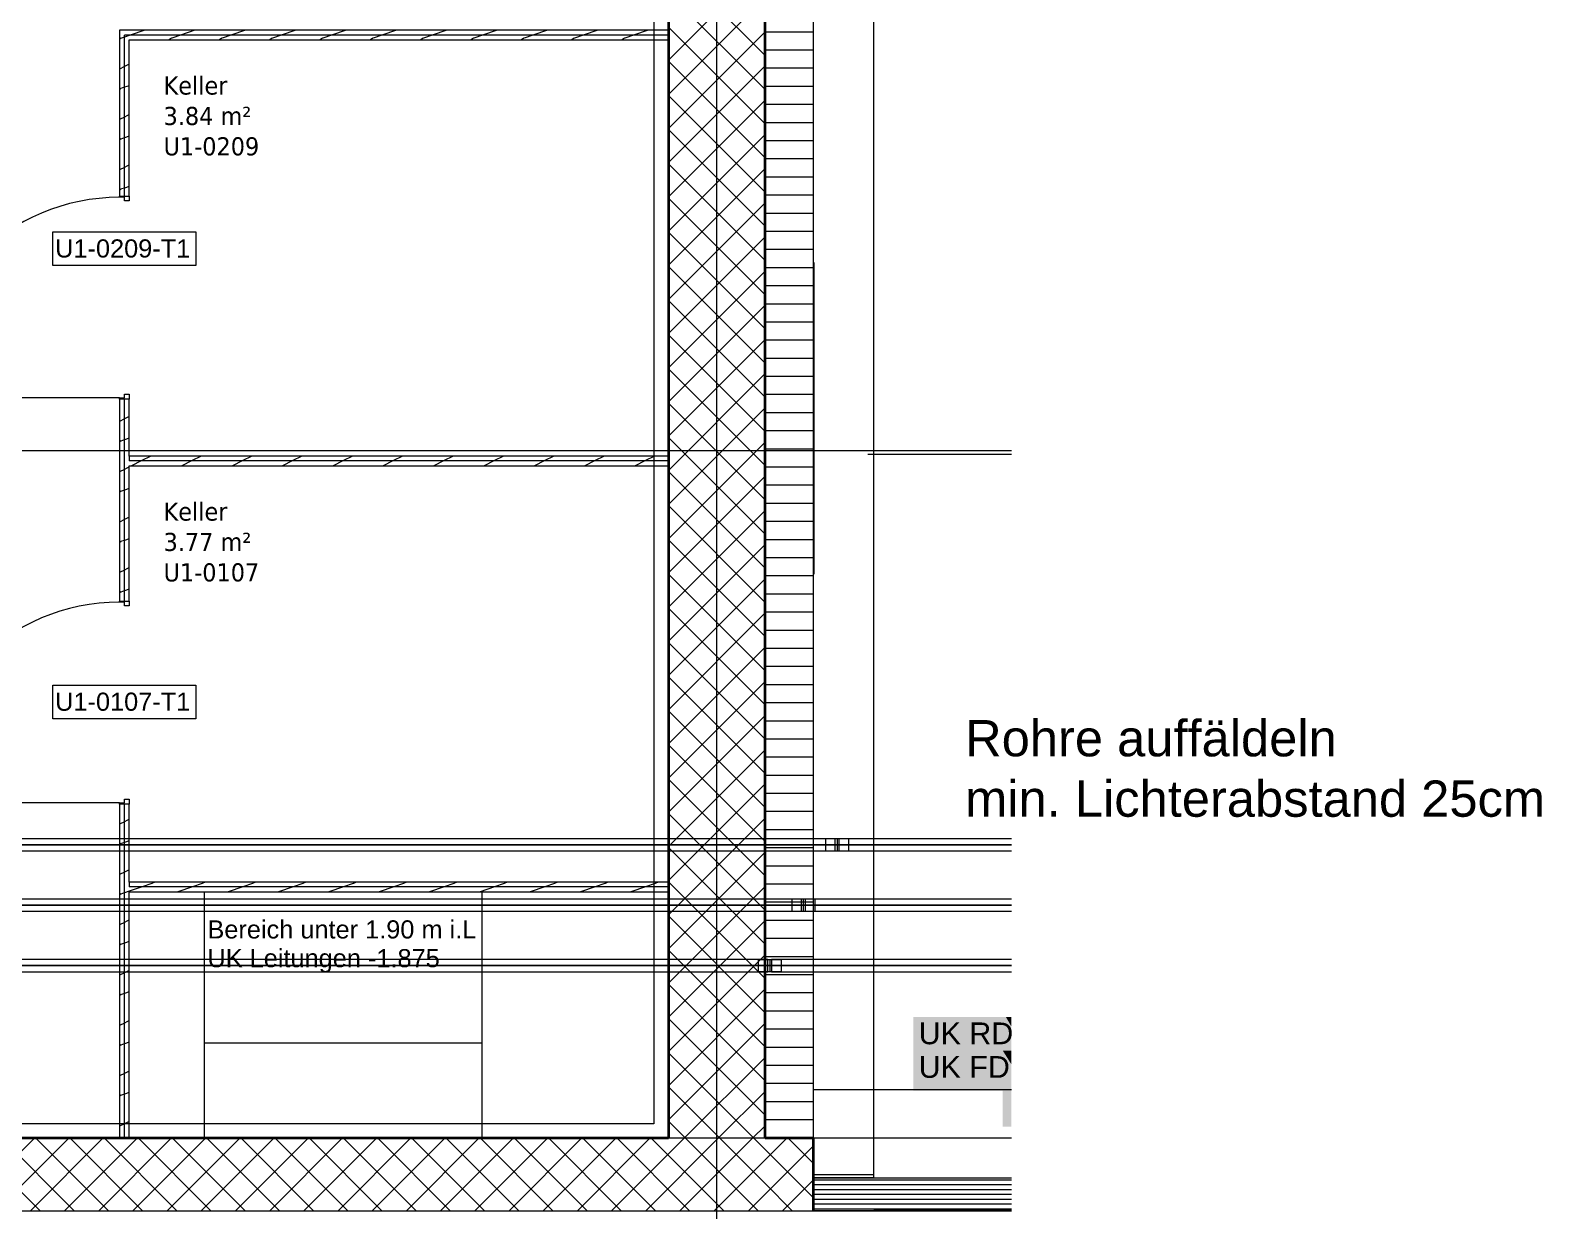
# Model space of a CAD drawing. Extents: x -882 to 937, y -179 to 966.
# Drawn here: x 313.7 to 438.7, y 218.3 to 316 of the extents above; entities that cross this region are included whole.
import ezdxf
from ezdxf.lldxf.tags import DXFTag

# ---------------------------------------------------------------- set-up
doc = ezdxf.new("R2010")
doc.units = 0
doc.layers.get('0').update_dxf_attribs({"lineweight": 13})
for name, color, linetype, lineweight in [('A-AREA-____-IDEN', 7, 'Continuous', 5), ('A-DETL-____-HDLN', 7, '_Verdeckte Linien_', 9), ('A-DOOR-____-IDEN', 7, 'Continuous', 5), ('A-DOOR-FRAM-MCUT', 7, 'Continuous', 9), ('A-DOOR-OPNG-OTLN', 7, 'Continuous', 9), ('A-FLOR-____-OTLN', 7, 'Continuous', 9), ('A-FLOR-____-OVHD', 7, 'Strichpunkt - Fein', 9), ('A-WALL-____-MCUT', 7, 'Continuous', 35), ('A-WALL-____-PATT', 7, 'Continuous', 35), ('A-WALL-FNSH-MCUT', 7, 'Continuous', 35), ('E-LITE-EQPM-OTLN', 7, 'Continuous', 9), ('M-EQPM-____-OTLN', 7, 'Continuous', 9), ('S-COLS-____-OTLN', 7, 'Continuous', 9), ('S-GRID-____-OTLN', 7, 'Continuous', 5), ('Text', 7, 'Continuous', 5)]:
    doc.layers.add(name, color=color, linetype=linetype, lineweight=lineweight)
for name, color, linetype, lineweight, true_color in [('A-DETL-____-OTLN', 5, 'Continuous', 9, 0x0000ff), ('EL01_WAN_Röhre Boden', 7, 'Continuous', 13, 0xff6666), ('EL01_WAN_Röhre Boden Typ', 1, 'Continuous', 13, 0xff0000)]:
    doc.layers.add(name, color=color, linetype=linetype, lineweight=lineweight, true_color=true_color)
doc.styles.get("Standard").update_dxf_attribs({"font": 'arial.ttf'})
tags = doc.linetypes.add('_Rasterlinie_', pattern=[0.375, 0.2, -0.05, 0.075, -0.05]).pattern_tags.tags
tags[10:11] = [DXFTag(74, 4), DXFTag(75, 0), DXFTag(340, '0'), DXFTag(46, 1.0), DXFTag(50, 0.0), DXFTag(44, 0.0), DXFTag(45, 0.0)]
tags[8:9] = [DXFTag(74, 4), DXFTag(75, 0), DXFTag(340, '0'), DXFTag(46, 1.0), DXFTag(50, 0.0), DXFTag(44, 0.0), DXFTag(45, 0.0)]
tags[6:7] = [DXFTag(74, 4), DXFTag(75, 0), DXFTag(340, '0'), DXFTag(46, 1.0), DXFTag(50, 0.0), DXFTag(44, 0.0), DXFTag(45, 0.0)]
tags[4:5] = [DXFTag(74, 4), DXFTag(75, 0), DXFTag(340, '0'), DXFTag(46, 1.0), DXFTag(50, 0.0), DXFTag(44, 0.0), DXFTag(45, 0.0)]
tags = doc.linetypes.add('_Verdeckte Linien_', pattern=[0.15, 0.1, -0.05]).pattern_tags.tags
tags[6:7] = [DXFTag(74, 4), DXFTag(75, 0), DXFTag(340, '0'), DXFTag(46, 1.0), DXFTag(50, 0.0), DXFTag(44, 0.0), DXFTag(45, 0.0)]
tags[4:5] = [DXFTag(74, 4), DXFTag(75, 0), DXFTag(340, '0'), DXFTag(46, 1.0), DXFTag(50, 0.0), DXFTag(44, 0.0), DXFTag(45, 0.0)]
tags = doc.linetypes.add('ACAD_ISO03W100', pattern=[30, 12, -18]).pattern_tags.tags
tags[6:7] = [DXFTag(74, 4), DXFTag(75, 0), DXFTag(340, '0'), DXFTag(46, 0.0), DXFTag(50, 0.0), DXFTag(44, 0.0), DXFTag(45, 0.0)]
tags[4:5] = [DXFTag(74, 4), DXFTag(75, 0), DXFTag(340, '0'), DXFTag(46, 0.0), DXFTag(50, 0.0), DXFTag(44, 0.0), DXFTag(45, 0.0)]
tags = doc.linetypes.add('Gestrichelt', pattern=[0.1, 0.05, -0.05]).pattern_tags.tags
tags[6:7] = [DXFTag(74, 4), DXFTag(75, 0), DXFTag(340, '0'), DXFTag(46, 1.0), DXFTag(50, 0.0), DXFTag(44, 0.0), DXFTag(45, 0.0)]
tags[4:5] = [DXFTag(74, 4), DXFTag(75, 0), DXFTag(340, '0'), DXFTag(46, 1.0), DXFTag(50, 0.0), DXFTag(44, 0.0), DXFTag(45, 0.0)]
tags = doc.linetypes.add('Strichpunkt - Fein', pattern=[0.2, 0.1, -0.05, 0, -0.05]).pattern_tags.tags
tags[10:11] = [DXFTag(74, 4), DXFTag(75, 0), DXFTag(340, '0'), DXFTag(46, 1.0), DXFTag(50, 0.0), DXFTag(44, 0.0), DXFTag(45, 0.0)]
tags[8:9] = [DXFTag(74, 4), DXFTag(75, 0), DXFTag(340, '0'), DXFTag(46, 1.0), DXFTag(50, 0.0), DXFTag(44, 0.0), DXFTag(45, 0.0)]
tags[6:7] = [DXFTag(74, 4), DXFTag(75, 0), DXFTag(340, '0'), DXFTag(46, 1.0), DXFTag(50, 0.0), DXFTag(44, 0.0), DXFTag(45, 0.0)]
tags[4:5] = [DXFTag(74, 4), DXFTag(75, 0), DXFTag(340, '0'), DXFTag(46, 1.0), DXFTag(50, 0.0), DXFTag(44, 0.0), DXFTag(45, 0.0)]
tags = doc.linetypes.add('STRICHPUNKT2', pattern=[12.7, 6.35, -3.175, 0, -3.175]).pattern_tags.tags
tags[10:11] = [DXFTag(74, 4), DXFTag(75, 0), DXFTag(340, '0'), DXFTag(46, 0.0), DXFTag(50, 0.0), DXFTag(44, 0.0), DXFTag(45, 0.0)]
tags[8:9] = [DXFTag(74, 4), DXFTag(75, 0), DXFTag(340, '0'), DXFTag(46, 0.0), DXFTag(50, 0.0), DXFTag(44, 0.0), DXFTag(45, 0.0)]
tags[6:7] = [DXFTag(74, 4), DXFTag(75, 0), DXFTag(340, '0'), DXFTag(46, 0.0), DXFTag(50, 0.0), DXFTag(44, 0.0), DXFTag(45, 0.0)]
tags[4:5] = [DXFTag(74, 4), DXFTag(75, 0), DXFTag(340, '0'), DXFTag(46, 0.0), DXFTag(50, 0.0), DXFTag(44, 0.0), DXFTag(45, 0.0)]

# ---------------------------------------------------------------- blocks, each defined once
blk = doc.blocks.new('Referenz-A0UJ2GK4XE', base_point=(-896.79, -159.76))
at = {"layer": 'A-DETL-____-HDLN', "color": 0, "linetype": '_Verdeckte Linien_', "ltscale": 0.13}
blk.add_line((382.98, 280.9), (394.87, 280.9), dxfattribs=at)
at = {"layer": 'A-DETL-____-OTLN', "color": 0, "linetype": 'Gestrichelt', "ltscale": 0.13}
for p, q in [((328.08, 244.7), (328.08, 224.3)), ((351.08, 224.3), (351.08, 244.7)), ((351.08, 232.16), (328.08, 232.16))]:
    blk.add_line(p, q, dxfattribs=at)
at = {"layer": 'A-DOOR-____-IDEN', "color": 0, "linetype": 'Continuous', "ltscale": 0.13}
for p, q in [((315.55, 299.29), (327.39, 299.29)), ((315.55, 296.51), (315.55, 299.29)), ((327.39, 299.29), (327.39, 296.51)), ((327.39, 296.51), (315.55, 296.51)), ((315.55, 261.79), (327.39, 261.79)), ((315.55, 259.01), (315.55, 261.79)), ((327.39, 261.79), (327.39, 259.01)), ((327.39, 259.01), (315.55, 259.01))]:
    blk.add_line(p, q, dxfattribs=at)
at = {"layer": 'A-DOOR-FRAM-MCUT', "color": 0, "linetype": 'Continuous', "ltscale": 0.13}
for p, q in [((321.08, 302.25), (321.88, 302.25)), ((321.08, 302.15), (321.08, 302.25)), ((321.48, 302.15), (321.08, 302.15)), ((321.48, 301.85), (321.48, 302.15)), ((321.88, 301.85), (321.48, 301.85)), ((321.88, 302.25), (321.88, 301.85)), ((321.08, 285.55), (321.48, 285.55)), ((321.08, 285.45), (321.08, 285.55)), ((321.88, 285.45), (321.08, 285.45)), ((321.48, 285.85), (321.88, 285.85)), ((321.48, 285.55), (321.48, 285.85)), ((321.88, 285.85), (321.88, 285.45)), ((321.08, 268.75), (321.88, 268.75)), ((321.08, 268.65), (321.08, 268.75)), ((321.48, 268.65), (321.08, 268.65)), ((321.48, 268.35), (321.48, 268.65)), ((321.88, 268.35), (321.48, 268.35)), ((321.88, 268.75), (321.88, 268.35)), ((321.08, 252.05), (321.48, 252.05)), ((321.08, 251.95), (321.08, 252.05)), ((321.88, 251.95), (321.08, 251.95)), ((321.48, 252.35), (321.88, 252.35)), ((321.48, 252.05), (321.48, 252.35)), ((321.88, 252.35), (321.88, 251.95))]:
    blk.add_line(p, q, dxfattribs=at)
at = {"layer": 'A-DOOR-OPNG-OTLN', "color": 0, "linetype": 'Continuous', "ltscale": 0.13}
for p, q in [((321.08, 285.55), (304.48, 285.55)), ((321.08, 252.05), (304.48, 252.05))]:
    blk.add_line(p, q, dxfattribs=at)
for centre in [(321.08, 285.55), (321.08, 252.05)]:
    blk.add_ellipse(centre, major_axis=(0, 16.6), ratio=1, start_param=0, end_param=1.570796, dxfattribs=at)
at = {"layer": 'A-FLOR-____-OTLN', "color": 0, "linetype": 'Continuous', "ltscale": 0.13}
for p, q in [((383.48, 221.02), (383.48, 221.3)), ((383.48, 221.02), (394.87, 221.02)), ((394.87, 218.32), (383.48, 218.32)), ((383.48, 218.3), (383.48, 218.32))]:
    blk.add_line(p, q, dxfattribs=at)
at = {"layer": 'A-FLOR-____-OVHD', "color": 0, "linetype": 'Strichpunkt - Fein', "ltscale": 0.13}
for p, q in [((365.28, 502.8), (365.28, 225.5)), ((394.87, 228.3), (378.48, 228.3)), ((365.28, 225.5), (217.38, 225.5)), ((394.87, 224.3), (225.88, 224.3))]:
    blk.add_line(p, q, dxfattribs=at)
at = {"layer": 'A-WALL-____-MCUT', "color": 0, "linetype": 'Continuous', "ltscale": 0.35}
for p, q in [((374.48, 224.3), (374.48, 503.06)), ((366.48, 368.69), (366.48, 224.3)), ((366.48, 224.3), (151.88, 224.3)), ((378.48, 224.3), (374.48, 224.3)), ((378.48, 218.3), (378.48, 224.3))]:
    blk.add_line(p, q, dxfattribs=at)
at = {"layer": 'A-WALL-____-MCUT', "color": 0, "linetype": 'Continuous', "lineweight": 9, "ltscale": 0.13}
for p, q in [((378.48, 224.3), (378.48, 422.26)), ((366.48, 315.57), (321.48, 315.57)), ((321.48, 302.25), (321.48, 315.57)), ((321.48, 268.75), (321.48, 285.45)), ((321.88, 280.74), (321.88, 280.34)), ((366.48, 280.34), (321.88, 280.34)), ((321.48, 224.3), (321.48, 251.95)), ((321.88, 245.5), (321.88, 245.1)), ((366.48, 245.1), (321.88, 245.1))]:
    blk.add_line(p, q, dxfattribs=at)
at = {"layer": 'A-WALL-____-PATT', "color": 0, "linetype": 'Continuous', "lineweight": 9, "ltscale": 0.13}
for p, q in [((374.48, 313.89), (366.48, 321.89)), ((366.48, 313.5), (374.48, 321.5)), ((374.48, 311.06), (366.48, 319.06)), ((366.48, 310.67), (374.48, 318.67)), ((321.21, 315.32), (321.08, 315.22)), ((321.48, 315.41), (321.23, 315.33)), ((321.96, 315.57), (321.48, 315.41)), ((323.16, 315.97), (321.96, 315.57)), ((325.37, 315.32), (325.18, 315.17)), ((326.12, 315.57), (325.4, 315.33)), ((327.32, 315.97), (326.12, 315.57)), ((329.54, 315.32), (329.34, 315.17)), ((330.29, 315.57), (329.56, 315.33)), ((331.49, 315.97), (330.29, 315.57)), ((333.7, 315.32), (333.51, 315.17)), ((334.45, 315.57), (333.73, 315.33)), ((335.65, 315.97), (334.45, 315.57)), ((337.87, 315.32), (337.67, 315.17)), ((338.62, 315.57), (337.89, 315.33)), ((339.82, 315.97), (338.62, 315.57)), ((342.03, 315.32), (341.84, 315.17)), ((342.78, 315.57), (342.06, 315.33)), ((343.98, 315.97), (342.78, 315.57)), ((346.2, 315.32), (346, 315.17)), ((346.95, 315.57), (346.22, 315.33)), ((348.15, 315.97), (346.95, 315.57)), ((350.36, 315.32), (350.17, 315.17)), ((351.11, 315.57), (350.39, 315.33)), ((352.31, 315.97), (351.11, 315.57)), ((354.53, 315.32), (354.33, 315.17)), ((355.28, 315.57), (354.55, 315.33)), ((356.48, 315.97), (355.28, 315.57)), ((358.7, 315.32), (358.5, 315.17)), ((359.44, 315.57), (358.72, 315.33)), ((360.64, 315.97), (359.44, 315.57)), ((362.86, 315.32), (362.66, 315.17)), ((363.61, 315.57), (362.88, 315.33)), ((364.81, 315.97), (363.61, 315.57)), ((374.48, 308.23), (366.48, 316.23)), ((366.48, 307.84), (374.48, 315.84)), ((374.48, 315.85), (378.48, 315.85)), ((374.48, 314.35), (378.48, 314.35)), ((321.48, 312.96), (321.08, 312.76)), ((321.88, 313.16), (321.48, 312.96)), ((374.48, 305.41), (366.48, 313.41)), ((366.48, 305.02), (374.48, 313.02)), ((374.48, 312.85), (378.48, 312.85)), ((321.88, 311.38), (321.48, 311.25)), ((321.21, 311.15), (321.08, 311.06)), ((321.48, 311.25), (321.23, 311.17)), ((374.48, 302.58), (366.48, 310.58)), ((366.48, 302.19), (374.48, 310.19)), ((374.48, 311.35), (378.48, 311.35)), ((321.88, 308.99), (321.48, 308.79)), ((374.48, 309.85), (378.48, 309.85)), ((321.48, 308.79), (321.08, 308.59)), ((374.48, 299.75), (366.48, 307.75)), ((374.48, 308.35), (378.48, 308.35)), ((321.21, 306.99), (321.08, 306.89)), ((321.48, 307.08), (321.23, 307)), ((321.88, 307.22), (321.48, 307.08)), ((366.48, 299.36), (374.48, 307.36)), ((374.48, 306.85), (378.48, 306.85)), ((374.48, 305.35), (378.48, 305.35)), ((321.48, 304.63), (321.08, 304.43)), ((321.88, 304.83), (321.48, 304.63)), ((374.48, 296.92), (366.48, 304.92)), ((366.48, 296.53), (374.48, 304.53)), ((321.21, 302.83), (321.08, 302.73)), ((321.48, 302.92), (321.23, 302.84)), ((321.88, 303.05), (321.48, 302.92)), ((374.48, 303.85), (378.48, 303.85)), ((374.48, 294.09), (366.48, 302.09)), ((366.48, 293.7), (374.48, 301.7)), ((374.48, 302.35), (378.48, 302.35)), ((374.48, 300.85), (378.48, 300.85)), ((374.48, 291.26), (366.48, 299.26)), ((366.48, 290.87), (374.48, 298.87)), ((374.48, 299.35), (378.48, 299.35)), ((374.48, 297.85), (378.48, 297.85)), ((374.48, 288.43), (366.48, 296.43)), ((366.48, 288.05), (374.48, 296.05)), ((374.48, 296.35), (378.48, 296.35)), ((374.48, 294.85), (378.48, 294.85)), ((374.48, 285.61), (366.48, 293.61)), ((366.48, 285.22), (374.48, 293.22)), ((374.48, 293.35), (378.48, 293.35)), ((374.48, 291.85), (378.48, 291.85)), ((374.48, 282.78), (366.48, 290.78)), ((366.48, 282.39), (374.48, 290.39)), ((374.48, 290.35), (378.48, 290.35)), ((374.48, 279.95), (366.48, 287.95)), ((374.48, 288.85), (378.48, 288.85)), ((366.48, 279.56), (374.48, 287.56)), ((374.48, 287.35), (378.48, 287.35)), ((374.48, 277.12), (366.48, 285.12)), ((374.48, 285.85), (378.48, 285.85)), ((321.88, 284.01), (321.48, 283.81)), ((366.48, 276.73), (374.48, 284.73)), ((374.48, 284.35), (378.48, 284.35)), ((321.48, 283.81), (321.08, 283.61)), ((374.48, 282.85), (378.48, 282.85)), ((321.21, 282), (321.08, 281.9)), ((321.48, 282.09), (321.24, 282.01)), ((321.88, 282.23), (321.48, 282.09)), ((374.48, 274.29), (366.48, 282.29)), ((366.48, 273.9), (374.48, 281.9)), ((322.88, 280.34), (322.08, 279.94)), ((323.68, 280.74), (322.88, 280.34)), ((327.04, 280.34), (326.24, 279.94)), ((327.84, 280.74), (327.04, 280.34)), ((331.21, 280.34), (330.41, 279.94)), ((332.01, 280.74), (331.21, 280.34)), ((335.37, 280.34), (334.57, 279.94)), ((336.17, 280.74), (335.37, 280.34)), ((339.54, 280.34), (338.74, 279.94)), ((340.34, 280.74), (339.54, 280.34)), ((343.7, 280.34), (342.9, 279.94)), ((344.5, 280.74), (343.7, 280.34)), ((347.87, 280.34), (347.07, 279.94)), ((348.67, 280.74), (347.87, 280.34)), ((352.03, 280.34), (351.23, 279.94)), ((352.83, 280.74), (352.03, 280.34)), ((356.2, 280.34), (355.4, 279.94)), ((357, 280.74), (356.2, 280.34)), ((360.36, 280.34), (359.56, 279.94)), ((361.16, 280.74), (360.36, 280.34)), ((364.53, 280.34), (363.73, 279.94)), ((365.33, 280.74), (364.53, 280.34)), ((374.48, 281.35), (378.48, 281.35)), ((321.48, 279.64), (321.08, 279.44)), ((321.88, 279.84), (321.48, 279.64)), ((374.48, 271.46), (366.48, 279.46)), ((366.48, 271.07), (374.48, 279.07)), ((374.48, 279.85), (378.48, 279.85)), ((321.21, 277.84), (321.08, 277.74)), ((321.48, 277.93), (321.24, 277.85)), ((321.88, 278.06), (321.48, 277.93)), ((374.48, 278.35), (378.48, 278.35)), ((374.48, 268.64), (366.48, 276.64)), ((374.48, 276.85), (378.48, 276.85)), ((321.48, 275.48), (321.08, 275.28)), ((321.88, 275.68), (321.48, 275.48)), ((366.48, 268.25), (374.48, 276.25)), ((374.48, 275.35), (378.48, 275.35)), ((321.88, 273.9), (321.48, 273.77)), ((321.21, 273.67), (321.08, 273.57)), ((321.48, 273.77), (321.24, 273.69)), ((374.48, 265.81), (366.48, 273.81)), ((366.48, 265.42), (374.48, 273.42)), ((374.48, 273.85), (378.48, 273.85)), ((321.88, 271.51), (321.48, 271.31)), ((374.48, 272.35), (378.48, 272.35)), ((321.48, 271.31), (321.08, 271.11)), ((374.48, 262.98), (366.48, 270.98)), ((366.48, 262.59), (374.48, 270.59)), ((374.48, 270.85), (378.48, 270.85)), ((321.21, 269.51), (321.08, 269.41)), ((321.48, 269.6), (321.24, 269.52)), ((321.88, 269.73), (321.48, 269.6)), ((374.48, 269.35), (378.48, 269.35)), ((374.48, 260.15), (366.48, 268.15)), ((366.48, 259.76), (374.48, 267.76)), ((374.48, 267.85), (378.48, 267.85)), ((374.48, 257.32), (366.48, 265.32)), ((374.48, 266.35), (378.48, 266.35)), ((366.48, 256.93), (374.48, 264.93)), ((374.48, 264.85), (378.48, 264.85)), ((374.48, 263.35), (378.48, 263.35)), ((374.48, 254.49), (366.48, 262.49)), ((366.48, 254.1), (374.48, 262.1)), ((374.48, 261.85), (378.48, 261.85)), ((374.48, 260.35), (378.48, 260.35)), ((374.48, 251.67), (366.48, 259.67)), ((366.48, 251.28), (374.48, 259.28)), ((374.48, 258.85), (378.48, 258.85)), ((374.48, 248.84), (366.48, 256.84)), ((366.48, 248.45), (374.48, 256.45)), ((374.48, 257.35), (378.48, 257.35)), ((374.48, 255.85), (378.48, 255.85)), ((374.48, 246.01), (366.48, 254.01)), ((374.48, 254.35), (378.48, 254.35)), ((366.48, 245.62), (374.48, 253.62)), ((374.48, 252.85), (378.48, 252.85)), ((321.48, 250.49), (321.08, 250.29)), ((321.88, 250.69), (321.48, 250.49)), ((374.48, 243.18), (366.48, 251.18)), ((366.48, 242.79), (374.48, 250.79)), ((374.48, 251.35), (378.48, 251.35)), ((321.88, 248.91), (321.48, 248.78)), ((374.48, 249.85), (378.48, 249.85)), ((321.21, 248.69), (321.08, 248.58)), ((321.48, 248.78), (321.24, 248.7)), ((374.48, 240.35), (366.48, 248.35)), ((366.48, 239.96), (374.48, 247.96)), ((374.48, 248.35), (378.48, 248.35)), ((321.88, 246.52), (321.48, 246.32)), ((374.48, 246.85), (378.48, 246.85)), ((321.48, 246.32), (321.08, 246.12)), ((322.94, 245.1), (321.88, 244.75)), ((323.74, 245.37), (322.94, 245.1)), ((324, 245.5), (323.76, 245.38)), ((327.11, 245.1), (325.91, 244.7)), ((327.9, 245.37), (327.11, 245.1)), ((328.17, 245.5), (327.92, 245.38)), ((331.27, 245.1), (330.07, 244.7)), ((332.07, 245.37), (331.27, 245.1)), ((332.33, 245.5), (332.09, 245.38)), ((335.44, 245.1), (334.24, 244.7)), ((336.23, 245.37), (335.44, 245.1)), ((336.5, 245.5), (336.25, 245.38)), ((339.6, 245.1), (338.4, 244.7)), ((340.4, 245.37), (339.6, 245.1)), ((340.66, 245.5), (340.42, 245.38)), ((343.77, 245.1), (342.57, 244.7)), ((344.56, 245.37), (343.77, 245.1)), ((344.83, 245.5), (344.58, 245.38)), ((347.93, 245.1), (346.73, 244.7)), ((348.73, 245.37), (347.93, 245.1)), ((348.99, 245.5), (348.74, 245.38)), ((352.1, 245.1), (350.9, 244.7)), ((352.89, 245.37), (352.1, 245.1)), ((353.15, 245.5), (352.91, 245.38)), ((356.26, 245.1), (355.06, 244.7)), ((357.06, 245.37), (356.26, 245.1)), ((357.32, 245.5), (357.07, 245.38)), ((360.42, 245.1), (359.22, 244.7)), ((361.22, 245.37), (360.42, 245.1)), ((361.48, 245.5), (361.24, 245.38)), ((364.59, 245.1), (363.39, 244.7)), ((365.39, 245.37), (364.59, 245.1)), ((365.65, 245.5), (365.4, 245.38)), ((374.48, 237.52), (366.48, 245.52)), ((366.48, 237.13), (374.48, 245.13)), ((374.48, 245.35), (378.48, 245.35)), ((321.22, 244.52), (321.08, 244.42)), ((321.48, 244.61), (321.24, 244.53)), ((321.88, 244.75), (321.48, 244.61)), ((374.48, 243.85), (378.48, 243.85)), ((374.48, 234.69), (366.48, 242.69)), ((321.48, 242.16), (321.08, 241.96)), ((321.88, 242.36), (321.48, 242.16)), ((366.48, 234.31), (374.48, 242.31)), ((374.48, 242.35), (378.48, 242.35)), ((321.22, 240.36), (321.08, 240.25)), ((321.48, 240.45), (321.24, 240.37)), ((321.88, 240.58), (321.48, 240.45)), ((374.48, 240.85), (378.48, 240.85)), ((374.48, 231.87), (366.48, 239.87)), ((366.48, 231.48), (374.48, 239.48)), ((374.48, 239.35), (378.48, 239.35)), ((321.48, 237.99), (321.08, 237.79)), ((321.88, 238.19), (321.48, 237.99)), ((374.48, 237.85), (378.48, 237.85)), ((321.88, 236.42), (321.48, 236.28)), ((374.48, 229.04), (366.48, 237.04)), ((366.48, 228.65), (374.48, 236.65)), ((374.48, 236.35), (378.48, 236.35)), ((321.22, 236.19), (321.08, 236.09)), ((321.48, 236.28), (321.24, 236.2)), ((321.88, 234.03), (321.48, 233.83)), ((374.48, 226.21), (366.48, 234.21)), ((374.48, 234.85), (378.48, 234.85)), ((321.48, 233.83), (321.08, 233.63)), ((366.48, 225.82), (374.48, 233.82)), ((374.48, 233.35), (378.48, 233.35)), ((321.22, 232.03), (321.08, 231.92)), ((321.48, 232.12), (321.24, 232.04)), ((321.88, 232.25), (321.48, 232.12)), ((373.56, 224.3), (366.48, 231.38)), ((374.48, 231.85), (378.48, 231.85)), ((367.79, 224.3), (374.48, 230.99)), ((374.48, 230.35), (378.48, 230.35)), ((321.48, 229.66), (321.08, 229.46)), ((321.88, 229.86), (321.48, 229.66)), ((374.48, 228.85), (378.48, 228.85)), ((321.22, 227.86), (321.08, 227.76)), ((321.48, 227.95), (321.24, 227.87)), ((321.88, 228.09), (321.48, 227.95)), ((370.73, 224.3), (366.48, 228.55)), ((370.61, 224.3), (374.48, 228.16)), ((374.48, 227.35), (378.48, 227.35)), ((321.48, 225.5), (321.08, 225.3)), ((321.88, 225.7), (321.48, 225.5)), ((367.9, 224.3), (366.48, 225.72)), ((373.44, 224.3), (374.48, 225.33)), ((374.48, 225.85), (378.48, 225.85)), ((308.04, 218.3), (314.04, 224.3)), ((314.5, 218.3), (308.5, 224.3)), ((310.87, 218.3), (316.87, 224.3)), ((317.33, 218.3), (311.33, 224.3)), ((313.7, 218.3), (319.7, 224.3)), ((320.16, 218.3), (314.16, 224.3)), ((316.53, 218.3), (322.53, 224.3)), ((322.99, 218.3), (316.99, 224.3)), ((319.36, 218.3), (325.36, 224.3)), ((325.82, 218.3), (319.82, 224.3)), ((322.19, 218.3), (328.19, 224.3)), ((328.64, 218.3), (322.64, 224.3)), ((325.02, 218.3), (331.02, 224.3)), ((331.47, 218.3), (325.47, 224.3)), ((327.84, 218.3), (333.84, 224.3)), ((334.3, 218.3), (328.3, 224.3)), ((330.67, 218.3), (336.67, 224.3)), ((337.13, 218.3), (331.13, 224.3)), ((333.5, 218.3), (339.5, 224.3)), ((339.96, 218.3), (333.96, 224.3)), ((336.33, 218.3), (342.33, 224.3)), ((342.79, 218.3), (336.79, 224.3)), ((339.16, 218.3), (345.16, 224.3)), ((345.61, 218.3), (339.61, 224.3)), ((341.99, 218.3), (347.99, 224.3)), ((348.44, 218.3), (342.44, 224.3)), ((344.81, 218.3), (350.81, 224.3)), ((351.27, 218.3), (345.27, 224.3)), ((347.64, 218.3), (353.64, 224.3)), ((354.1, 218.3), (348.1, 224.3)), ((350.47, 218.3), (356.47, 224.3)), ((356.93, 218.3), (350.93, 224.3)), ((353.3, 218.3), (359.3, 224.3)), ((359.76, 218.3), (353.76, 224.3)), ((356.13, 218.3), (362.13, 224.3)), ((362.58, 218.3), (356.58, 224.3)), ((358.96, 218.3), (364.96, 224.3)), ((365.41, 218.3), (359.41, 224.3)), ((361.79, 218.3), (367.79, 224.3)), ((368.24, 218.3), (362.24, 224.3)), ((364.61, 218.3), (370.61, 224.3)), ((371.07, 218.3), (365.07, 224.3)), ((367.44, 218.3), (373.44, 224.3)), ((373.9, 218.3), (367.9, 224.3)), ((374.48, 220.55), (370.73, 224.3)), ((374.48, 223.38), (373.56, 224.3)), ((374.48, 224.35), (378.48, 224.35)), ((374.48, 222.51), (376.27, 224.3)), ((378.48, 222.21), (376.38, 224.3)), ((374.48, 219.68), (378.48, 223.68)), ((378.48, 219.38), (374.48, 223.38)), ((370.27, 218.3), (374.48, 222.51)), ((376.73, 218.3), (374.48, 220.55)), ((375.93, 218.3), (378.48, 220.85)), ((373.1, 218.3), (374.48, 219.68))]:
    blk.add_line(p, q, dxfattribs=at)
at = {"layer": 'A-WALL-FNSH-MCUT', "color": 0, "linetype": 'Continuous', "lineweight": 9, "ltscale": 0.13}
for p, q in [((366.48, 315.97), (321.08, 315.97)), ((321.08, 315.97), (321.08, 302.25)), ((321.88, 315.17), (366.48, 315.17)), ((321.88, 302.25), (321.88, 315.17)), ((321.08, 302.25), (321.88, 302.25)), ((321.08, 285.45), (321.08, 268.75)), ((321.88, 285.45), (321.08, 285.45)), ((321.88, 280.74), (321.88, 285.45)), ((366.48, 280.74), (321.88, 280.74)), ((321.88, 279.94), (366.48, 279.94)), ((321.88, 268.75), (321.88, 279.94)), ((321.08, 268.75), (321.88, 268.75)), ((321.08, 251.95), (321.08, 224.3)), ((321.88, 251.95), (321.08, 251.95)), ((321.88, 245.5), (321.88, 251.95)), ((366.48, 245.5), (321.88, 245.5)), ((321.88, 224.3), (321.88, 244.7)), ((321.88, 244.7), (366.48, 244.7))]:
    blk.add_line(p, q, dxfattribs=at)
at = {"layer": 'E-LITE-EQPM-OTLN', "color": 0, "linetype": 'Continuous', "ltscale": 0.13}
for p, q in [((378.52, 296.75), (378.48, 296.75)), ((378.48, 296.75), (378.52, 296.75)), ((378.52, 270.96), (378.52, 296.75)), ((378.52, 296.75), (378.52, 296.36)), ((378.48, 296.36), (378.52, 296.36)), ((378.52, 296.36), (378.48, 296.36)), ((378.52, 271.36), (378.52, 296.36)), ((378.52, 296.36), (378.52, 271.36)), ((378.52, 271.36), (378.52, 296.36)), ((378.48, 271.36), (378.52, 271.36)), ((378.48, 271.36), (378.52, 271.36)), ((378.52, 270.96), (378.48, 270.96)), ((378.52, 270.96), (378.48, 270.96)), ((378.52, 271.36), (378.52, 270.96))]:
    blk.add_line(p, q, dxfattribs=at)
at = {"layer": 'M-EQPM-____-OTLN', "color": 0, "linetype": 'Continuous', "ltscale": 0.13}
for p, q in [((378.48, 221.06), (383.48, 221.06)), ((383.48, 221.03), (378.48, 221.03)), ((378.48, 221.03), (383.48, 221.03)), ((383.48, 221.02), (378.48, 221.02)), ((378.48, 220.87), (394.87, 220.87)), ((378.48, 220.47), (394.87, 220.47)), ((378.48, 220.07), (394.87, 220.07)), ((378.48, 219.67), (394.87, 219.67)), ((378.48, 219.27), (394.87, 219.27)), ((378.48, 218.87), (394.87, 218.87)), ((378.48, 218.47), (394.87, 218.47)), ((378.48, 218.32), (394.87, 218.32))]:
    blk.add_line(p, q, dxfattribs=at)
at = {"layer": 'S-COLS-____-OTLN', "color": 0, "linetype": 'Continuous', "ltscale": 0.13}
for p, q in [((383.48, 280.59), (383.48, 404.25)), ((383.48, 221.3), (383.48, 280.59)), ((378.48, 221.3), (383.48, 221.3))]:
    blk.add_line(p, q, dxfattribs=at)
at = {"layer": 'S-GRID-____-OTLN', "color": 0, "linetype": '_Rasterlinie_', "ltscale": 0.13}
for p, q in [((370.48, 186.3), (370.48, 949.68)), ((79.08, 281.2), (394.87, 281.2)), ((79.08, 218.3), (394.87, 218.3))]:
    blk.add_line(p, q, dxfattribs=at)
at = {"layer": 'Text', "color": 7, "linetype": 'Continuous', "ltscale": 0.13, "true_color": 0xffffff}
for points in [[(386.74, 234.33), (394.87, 234.33), (394.87, 231.69)], [(386.74, 234.33), (394.87, 231.69), (394.87, 231.02)], [(386.74, 234.33), (394.87, 231.02), (386.74, 231.02)], [(394.41, 234.33), (394.87, 234.33), (394.87, 233.53)], [(394.41, 234.33), (394.87, 233.53), (394.87, 228.03)], [(394.41, 234.33), (394.87, 228.03), (394.41, 228.03)], [(386.74, 231.55), (394.87, 231.55), (394.87, 228.83)], [(386.74, 231.55), (394.87, 228.83), (394.87, 228.25)], [(386.74, 231.55), (394.87, 228.25), (386.74, 228.25)], [(394.15, 231.55), (394.87, 231.55), (394.87, 230.4)], [(394.15, 231.55), (394.87, 230.4), (394.87, 225.25)], [(394.15, 231.55), (394.87, 225.25), (394.15, 225.25)]]:
    blk.add_solid(points, dxfattribs=at)
at = {"layer": 'A-AREA-____-IDEN', "color": 0, "linetype": 'Continuous', "ltscale": 0.13, "char_height": 1.5, "attachment_point": 1}
for s, insert in [('{\\W0.9;\\fVerdana;Keller}', (324.72, 312.15)), ('{\\W0.9;\\fVerdana;3.84 m²}', (324.72, 309.63)), ('{\\W0.9;\\fVerdana;U1-0209}', (324.72, 307.12)), ('{\\W0.9;\\fVerdana;Keller}', (324.72, 276.9)), ('{\\W0.9;\\fVerdana;3.77 m²}', (324.72, 274.39)), ('{\\W0.9;\\fVerdana;U1-0107}', (324.72, 271.87))]:
    blk.add_mtext(s, dxfattribs=dict(at, insert=insert))
at = {"layer": 'A-DOOR-____-IDEN', "color": 0, "linetype": 'Continuous', "ltscale": 0.13, "char_height": 1.5, "attachment_point": 1}
for s, insert in [('{\\fArial;U1-0209-T1}', (315.75, 298.67)), ('{\\fArial;U1-0107-T1}', (315.75, 261.17))]:
    blk.add_mtext(s, dxfattribs=dict(at, insert=insert))
at = {"layer": 'Text', "color": 0, "linetype": 'Continuous', "ltscale": 0.13, "attachment_point": 1}
for s, insert, char_height in [('{\\fArial;Bereich unter 1.90 m i.L}', (328.35, 242.33), 1.5), ('{\\fArial;UK Leitungen -1.875}', (328.35, 239.95), 1.5), ('{\\fArial;UK RD}', (387.19, 233.88), 1.8), ('{\\fArial;UK FD}', (387.19, 231.1), 1.8)]:
    blk.add_mtext(s, dxfattribs=dict(at, insert=insert, char_height=char_height))
blk = doc.blocks.new('Wickelfalzrohr-A0UJ2GK8XE', base_point=(377.79, 243.08))
at = {"color": 0, "linetype": 'ByBlock', "lineweight": -2, "ltscale": 0.13}
for p, q in [((394.87, 244.08), (377.79, 244.08)), ((377.79, 244.08), (377.79, 243.79)), ((377.79, 243.79), (377.79, 243.37)), ((377.79, 243.37), (377.79, 243.08)), ((377.79, 243.08), (394.87, 243.08))]:
    blk.add_line(p, q, dxfattribs=at)
at = {"color": 0, "linetype": 'STRICHPUNKT2', "lineweight": 25, "ltscale": 0.25}
blk.add_line((394.87, 243.58), (377.79, 243.58), dxfattribs=at)
blk = doc.blocks.new('Wickelfalzrohr-A0UJ2GKMXE', base_point=(260.29, 248.08))
at = {"color": 0, "linetype": 'ByBlock', "lineweight": -2, "ltscale": 0.13}
for p, q in [((380.29, 249.08), (260.29, 249.08)), ((260.29, 248.79), (260.29, 249.08)), ((380.29, 248.79), (380.29, 249.08)), ((260.29, 248.37), (260.29, 248.79)), ((260.29, 248.08), (260.29, 248.37)), ((260.29, 248.08), (380.29, 248.08)), ((380.29, 248.37), (380.29, 248.79)), ((380.29, 248.08), (380.29, 248.37))]:
    blk.add_line(p, q, dxfattribs=at)
at = {"color": 0, "linetype": 'STRICHPUNKT2', "lineweight": 25, "ltscale": 0.25}
blk.add_line((260.29, 248.58), (380.29, 248.58), dxfattribs=at)
blk = doc.blocks.new('Steckverbinder-A0UJ2GKSXE', base_point=(379.49, 248.08))
at = {"color": 0, "linetype": 'ByBlock', "lineweight": -2, "ltscale": 0.13}
for p, q in [((381.39, 249.07), (379.49, 249.07)), ((379.49, 249.07), (379.49, 248.78)), ((380.44, 249.08), (380.44, 248.08)), ((381.39, 249.07), (381.39, 248.78)), ((379.49, 248.78), (379.49, 248.38)), ((379.49, 248.38), (379.49, 248.09)), ((379.49, 248.09), (381.39, 248.09)), ((381.39, 248.78), (381.39, 248.38)), ((381.39, 248.38), (381.39, 248.09))]:
    blk.add_line(p, q, dxfattribs=at)
at = {"color": 0, "linetype": 'STRICHPUNKT2', "lineweight": 25, "ltscale": 0.25}
blk.add_line((379.49, 248.58), (381.39, 248.58), dxfattribs=at)
blk = doc.blocks.new('Wickelfalzrohr-A0UJ2GL0XE', base_point=(380.59, 248.08))
at = {"color": 0, "linetype": 'ByBlock', "lineweight": -2, "ltscale": 0.13}
for p, q in [((394.87, 249.08), (380.59, 249.08)), ((380.59, 249.08), (380.59, 248.79)), ((380.59, 248.79), (380.59, 248.37)), ((380.59, 248.37), (380.59, 248.08)), ((380.59, 248.08), (394.87, 248.08))]:
    blk.add_line(p, q, dxfattribs=at)
at = {"color": 0, "linetype": 'STRICHPUNKT2', "lineweight": 25, "ltscale": 0.25}
blk.add_line((394.87, 248.58), (380.59, 248.58), dxfattribs=at)
blk = doc.blocks.new('Wickelfalzrohr-A0UJ2GL2XE', base_point=(254.72, 238.08))
at = {"color": 0, "linetype": 'ByBlock', "lineweight": -2, "ltscale": 0.13}
for p, q in [((374.72, 239.08), (254.72, 239.08)), ((254.72, 238.79), (254.72, 239.08)), ((374.72, 238.79), (374.72, 239.08)), ((254.72, 238.37), (254.72, 238.79)), ((254.72, 238.08), (254.72, 238.37)), ((254.72, 238.08), (374.72, 238.08)), ((374.72, 238.37), (374.72, 238.79)), ((374.72, 238.08), (374.72, 238.37))]:
    blk.add_line(p, q, dxfattribs=at)
at = {"color": 0, "linetype": 'STRICHPUNKT2', "lineweight": 25, "ltscale": 0.25}
blk.add_line((254.72, 238.58), (374.72, 238.58), dxfattribs=at)
blk = doc.blocks.new('Wickelfalzrohr-A0UJ2GLUXE', base_point=(375.02, 238.08))
at = {"color": 0, "linetype": 'ByBlock', "lineweight": -2, "ltscale": 0.13}
for p, q in [((394.87, 239.08), (375.02, 239.08)), ((375.02, 239.08), (375.02, 238.79)), ((375.02, 238.79), (375.02, 238.37)), ((375.02, 238.37), (375.02, 238.08)), ((375.02, 238.08), (394.87, 238.08))]:
    blk.add_line(p, q, dxfattribs=at)
at = {"color": 0, "linetype": 'STRICHPUNKT2', "lineweight": 25, "ltscale": 0.25}
blk.add_line((394.87, 238.58), (375.02, 238.58), dxfattribs=at)
blk = doc.blocks.new('Steckverbinder-A0UJ2GLYXE', base_point=(373.92, 238.08))
at = {"color": 0, "linetype": 'ByBlock', "lineweight": -2, "ltscale": 0.13}
for p, q in [((375.82, 239.07), (373.92, 239.07)), ((373.92, 239.07), (373.92, 238.78)), ((374.87, 239.08), (374.87, 238.08)), ((375.82, 239.07), (375.82, 238.78)), ((373.92, 238.78), (373.92, 238.38)), ((373.92, 238.38), (373.92, 238.09)), ((373.92, 238.09), (375.82, 238.09)), ((375.82, 238.78), (375.82, 238.38)), ((375.82, 238.38), (375.82, 238.09))]:
    blk.add_line(p, q, dxfattribs=at)
at = {"color": 0, "linetype": 'STRICHPUNKT2', "lineweight": 25, "ltscale": 0.25}
blk.add_line((373.92, 238.58), (375.82, 238.58), dxfattribs=at)
blk = doc.blocks.new('Bauteilbeschriftung-A0UJ2GMCXE', base_point=(391.03, 250.9))
at = {"color": 0, "lineweight": -2, "char_height": 3, "attachment_point": 1}
for s, insert in [('{\\fArial;Rohre auffäldeln}', (391.03, 258.9)), ('{\\fArial;min. Lichterabstand 25cm}', (391.03, 253.9))]:
    blk.add_mtext(s, dxfattribs=dict(at, insert=insert))
blk = doc.blocks.new('Wickelfalzrohr-A0UJ2GMSXE', base_point=(257.49, 243.08))
at = {"color": 0, "linetype": 'ByBlock', "lineweight": -2, "ltscale": 0.13}
for p, q in [((377.49, 244.08), (257.49, 244.08)), ((257.49, 243.79), (257.49, 244.08)), ((377.49, 243.79), (377.49, 244.08)), ((257.49, 243.37), (257.49, 243.79)), ((257.49, 243.08), (257.49, 243.37)), ((257.49, 243.08), (377.49, 243.08)), ((377.49, 243.37), (377.49, 243.79)), ((377.49, 243.08), (377.49, 243.37))]:
    blk.add_line(p, q, dxfattribs=at)
at = {"color": 0, "linetype": 'STRICHPUNKT2', "lineweight": 25, "ltscale": 0.25}
blk.add_line((257.49, 243.58), (377.49, 243.58), dxfattribs=at)
blk = doc.blocks.new('Steckverbinder-A0UJ2GOCXE', base_point=(376.69, 243.08))
at = {"color": 0, "linetype": 'ByBlock', "lineweight": -2, "ltscale": 0.13}
for p, q in [((378.59, 244.07), (376.69, 244.07)), ((376.69, 244.07), (376.69, 243.78)), ((377.64, 244.08), (377.64, 243.08)), ((378.59, 244.07), (378.59, 243.78)), ((376.69, 243.78), (376.69, 243.38)), ((376.69, 243.38), (376.69, 243.09)), ((376.69, 243.09), (378.59, 243.09)), ((378.59, 243.78), (378.59, 243.38)), ((378.59, 243.38), (378.59, 243.09))]:
    blk.add_line(p, q, dxfattribs=at)
at = {"color": 0, "linetype": 'STRICHPUNKT2', "lineweight": 25, "ltscale": 0.25}
blk.add_line((376.69, 243.58), (378.59, 243.58), dxfattribs=at)

msp = doc.modelspace()

# ---------------------------------------------------------------- block references
at = {"color": 9, "lineweight": 25, "ltscale": 0.25, "true_color": 0xc0c0c0}
msp.add_blockref('Referenz-A0UJ2GK4XE', (-896.79, -159.76), dxfattribs=at)
at = {"layer": 'EL01_WAN_Röhre Boden', "color": 1, "linetype": 'ACAD_ISO03W100', "ltscale": 0.13, "true_color": 0xff0000}
for name, p in [('Wickelfalzrohr-A0UJ2GKMXE', (260.29, 248.08)), ('Steckverbinder-A0UJ2GKSXE', (379.49, 248.08)), ('Wickelfalzrohr-A0UJ2GL0XE', (380.59, 248.08)), ('Wickelfalzrohr-A0UJ2GMSXE', (257.49, 243.08)), ('Steckverbinder-A0UJ2GOCXE', (376.69, 243.08)), ('Wickelfalzrohr-A0UJ2GK8XE', (377.79, 243.08)), ('Wickelfalzrohr-A0UJ2GL2XE', (254.72, 238.08)), ('Steckverbinder-A0UJ2GLYXE', (373.92, 238.08)), ('Wickelfalzrohr-A0UJ2GLUXE', (375.02, 238.08))]:
    msp.add_blockref(name, p, dxfattribs=at)
at = {"layer": 'EL01_WAN_Röhre Boden Typ', "color": 1, "linetype": 'Continuous', "ltscale": 1.3, "true_color": 0xff0000}
msp.add_blockref('Bauteilbeschriftung-A0UJ2GMCXE', (391.03, 250.9), dxfattribs=at)

doc.saveas('drawing.dxf')
